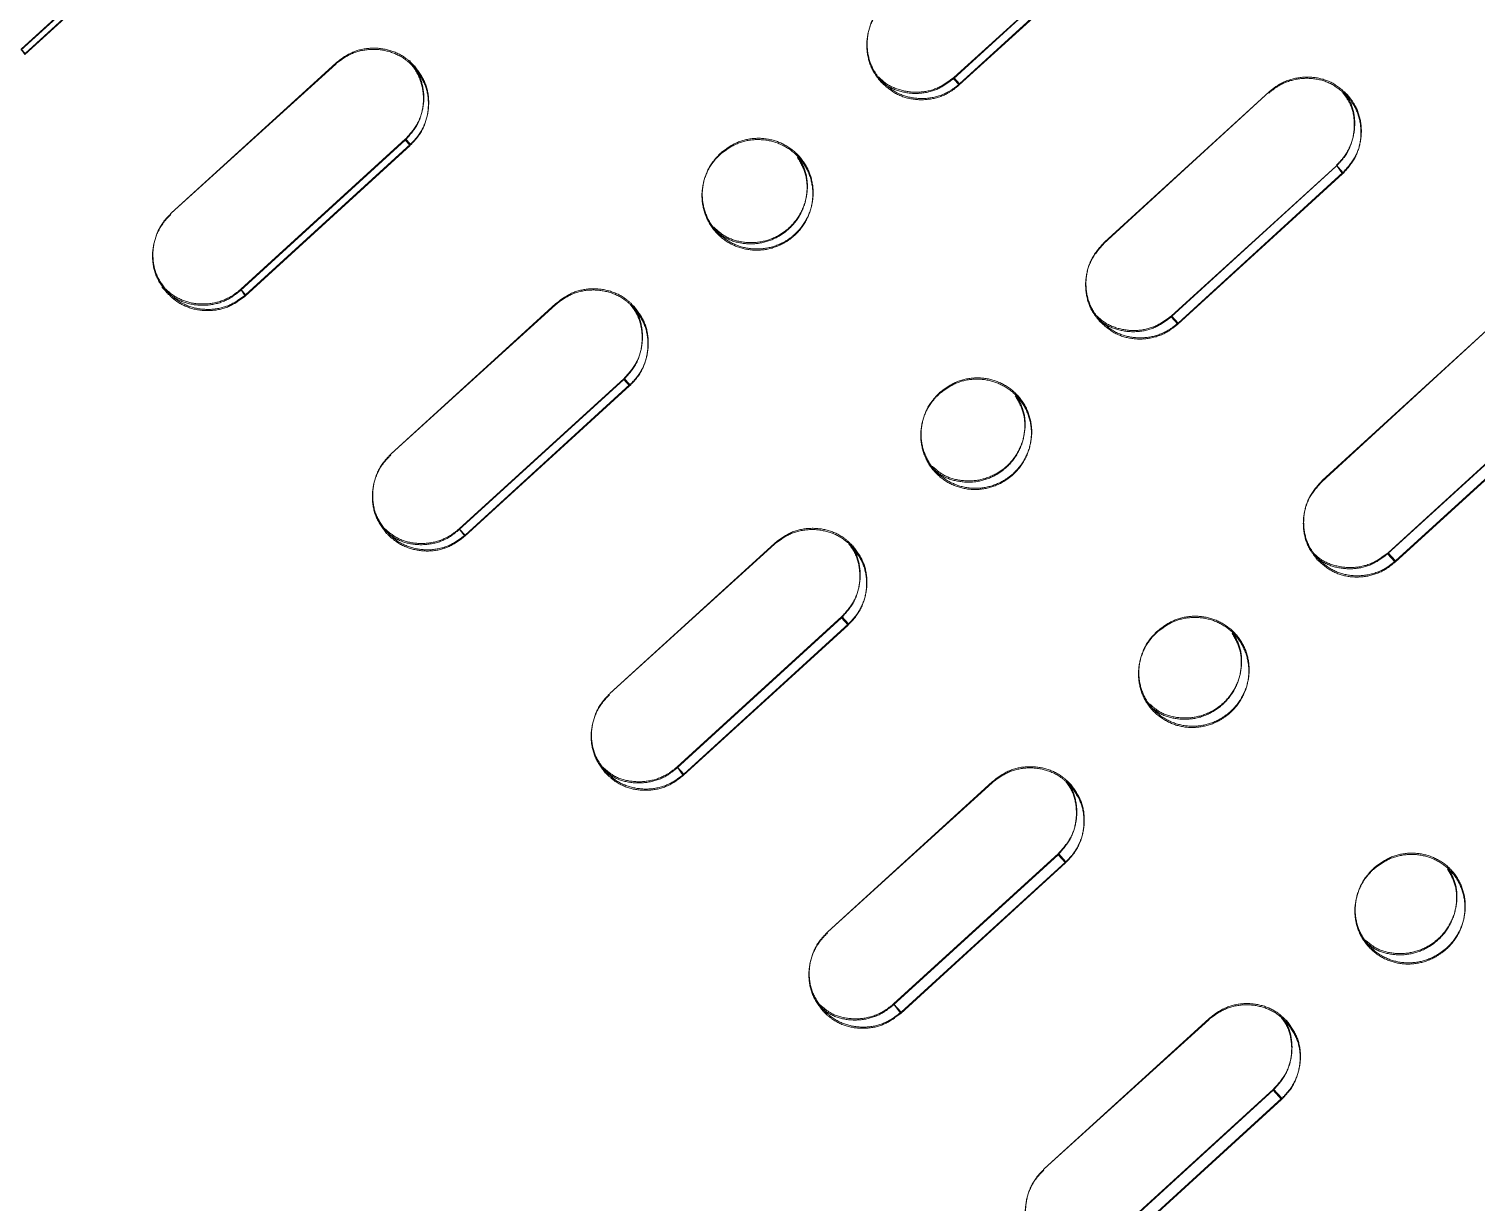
# Model space of a CAD drawing. Header units: millimetres. Extents: x -71377 to 516042, y -145869 to 441446.
# Drawn here: x 215676.8 to 215806.5, y 145490.6 to 145595.8 of the extents above; entities that cross this region are included whole.
import ezdxf

# ---------------------------------------------------------------- set-up
doc = ezdxf.new("R2010")
doc.units = ezdxf.units.MM
doc.header["$LTSCALE"] = 1000
doc.linetypes.add('IMPORT-DASHEDX2 _4_', pattern=[152.4, 101.6, -50.8])
for name, color, linetype, lineweight in [('05', 5, 'IMPORT-DASHEDX2 _4_', 5), ('06', 6, 'Continuous', 5), ('조경라인_dwg', 8, 'Continuous', 5)]:
    doc.layers.add(name, color=color, linetype=linetype, lineweight=lineweight)

# ---------------------------------------------------------------- blocks, each defined once
blk = doc.blocks.new('조경라인_dwg-6847807-지반층 배치도')
at = {"layer": '05', "flags": 128}
for points in [[(215676.06, 145593.84), (215690.82, 145607.33), (215691.19, 145606.93), (215676.42, 145593.45), (215676.09, 145593.95), (215690.86, 145607.44), (215691.22, 145607.04), (215676.45, 145593.56), (215676.09, 145593.95)], [(215704.27, 145592.61), (215689.53, 145579.23), (215704.3, 145592.72)], [(215773.12, 145576.52), (215787.92, 145590.12), (215773.15, 145576.63)], [(215695.73, 145572.3), (215710.5, 145585.78), (215710.94, 145585.3), (215696.17, 145571.81), (215695.76, 145572.41), (215710.53, 145585.89), (215710.97, 145585.41), (215696.2, 145571.93), (215695.76, 145572.41)], [(215723.97, 145571.03), (215709.23, 145557.66), (215724, 145571.14)], [(215792.63, 145555.15), (215807.44, 145568.74), (215792.67, 145555.26)], [(215715.32, 145550.84), (215730.09, 145564.32), (215730.61, 145563.75), (215715.84, 145550.27), (215715.35, 145550.95), (215730.12, 145564.43), (215730.64, 145563.87), (215715.87, 145550.38), (215715.35, 145550.95)], [(215813.3, 145562.17), (215798.53, 145548.69), (215799.21, 145547.95), (215813.98, 145561.43), (215813.34, 145562.28), (215798.57, 145548.8), (215799.24, 145548.06), (215814.01, 145561.54), (215813.34, 145562.28)], [(215743.58, 145549.55), (215728.84, 145536.17), (215743.61, 145549.66)], [(215734.83, 145529.48), (215749.6, 145542.96), (215750.19, 145542.31), (215735.42, 145528.82), (215734.86, 145529.59), (215749.63, 145543.07), (215750.22, 145542.42), (215735.46, 145528.93), (215734.86, 145529.59)], [(215763.1, 145528.18), (215748.36, 145514.8), (215763.13, 145528.29)], [(215754.23, 145508.23), (215769, 145521.71), (215769.67, 145520.98), (215754.9, 145507.49), (215754.26, 145508.34), (215769.03, 145521.83), (215769.7, 145521.09), (215754.93, 145507.6), (215754.26, 145508.34)], [(215782.5, 145506.93), (215767.76, 145493.55), (215782.53, 145507.04)], [(215773.51, 145487.11), (215788.28, 145500.6), (215789.03, 145499.77), (215774.26, 145486.29), (215773.54, 145487.22), (215788.31, 145500.71), (215789.06, 145499.89), (215774.29, 145486.4), (215773.54, 145487.22)]]:
    blk.add_lwpolyline(points, dxfattribs=at)
for points in [[(215774.92, 145604.21), (215774.43, 145604.89), (215774.95, 145604.32), (215760.18, 145590.84), (215759.66, 145591.4), (215774.4, 145604.78), (215759.63, 145591.29), (215760.15, 145590.73)], [(215794.5, 145582.76), (215793.94, 145583.53), (215794.53, 145582.88), (215779.76, 145569.39), (215779.17, 145570.04), (215793.9, 145583.42), (215779.14, 145569.93), (215779.73, 145569.28)]]:
    blk.add_lwpolyline(points, close=True, dxfattribs=at)
at = {"layer": '05'}
for points, knots in [([(215753.51, 145598), (215753.13, 145597.58), (215752.37, 145596.74), (215751.84, 145595.11), (215751.85, 145593.42), (215752.34, 145591.99), (215752.91, 145591.27), (215753.14, 145590.99)], [0, 0, 0, 0, 0.214691, 0.429387, 0.644078, 0.858773, 1, 1, 1, 1]), ([(215753.54, 145598.11), (215753.16, 145597.69), (215752.4, 145596.86), (215751.87, 145595.22), (215751.88, 145593.53), (215752.37, 145592.1), (215752.94, 145591.39), (215753.17, 145591.1)], [0, 0, 0, 0, 0.214691, 0.429387, 0.644078, 0.858773, 1, 1, 1, 1]), ([(215704.27, 145592.61), (215704.72, 145592.95), (215705.62, 145593.62), (215707.3, 145594), (215708.99, 145593.84), (215710.37, 145593.21), (215711.03, 145592.58), (215711.3, 145592.32)], [0, 0, 0, 0, 0.214695, 0.429385, 0.64408, 0.858772, 1, 1, 1, 1]), ([(215704.3, 145592.72), (215704.75, 145593.06), (215705.65, 145593.73), (215707.34, 145594.11), (215709.02, 145593.95), (215710.4, 145593.33), (215711.06, 145592.69), (215711.33, 145592.44)], [0, 0, 0, 0, 0.214695, 0.429385, 0.64408, 0.858772, 1, 1, 1, 1]), ([(215710.5, 145585.78), (215710.88, 145586.2), (215711.63, 145587.04), (215712.16, 145588.68), (215712.15, 145590.37), (215711.66, 145591.8), (215711.08, 145592.52), (215710.86, 145592.81)], [0, 0, 0, 0, 0.214695, 0.429386, 0.64408, 0.858773, 1, 1, 1, 1]), ([(215710.53, 145585.89), (215710.91, 145586.31), (215711.66, 145587.15), (215712.2, 145588.79), (215712.18, 145590.48), (215711.69, 145591.91), (215711.11, 145592.63), (215710.89, 145592.92)], [0, 0, 0, 0, 0.214695, 0.429386, 0.64408, 0.858773, 1, 1, 1, 1]), ([(215711.3, 145592.32), (215711.63, 145591.88), (215712.3, 145590.98), (215712.66, 145589.3), (215712.48, 145587.62), (215711.84, 145586.24), (215711.19, 145585.57), (215710.94, 145585.3)], [0, 0, 0, 0, 0.214692, 0.429384, 0.644077, 0.858772, 1, 1, 1, 1]), ([(215711.33, 145592.44), (215711.66, 145591.99), (215712.33, 145591.09), (215712.69, 145589.42), (215712.51, 145587.73), (215711.87, 145586.35), (215711.23, 145585.68), (215710.97, 145585.41)], [0, 0, 0, 0, 0.214692, 0.429384, 0.644077, 0.858772, 1, 1, 1, 1]), ([(215759.63, 145591.29), (215759.18, 145590.95), (215758.28, 145590.28), (215756.6, 145589.89), (215754.92, 145590.06), (215753.65, 145590.6), (215753.08, 145591.14), (215752.91, 145591.3)], [0, 0, 0, 0, 0.226042, 0.452087, 0.678129, 0.904175, 1, 1, 1, 1]), ([(215759.66, 145591.4), (215759.21, 145591.07), (215758.31, 145590.39), (215756.63, 145590), (215754.95, 145590.17), (215753.69, 145590.72), (215753.11, 145591.26), (215752.94, 145591.42)], [0, 0, 0, 0, 0.226042, 0.452087, 0.678129, 0.904175, 1, 1, 1, 1]), ([(215753.14, 145590.99), (215753.55, 145590.62), (215754.38, 145589.88), (215756.01, 145589.37), (215757.7, 145589.4), (215759.14, 145589.91), (215759.86, 145590.49), (215760.15, 145590.73)], [0, 0, 0, 0, 0.214692, 0.429385, 0.644077, 0.858772, 1, 1, 1, 1]), ([(215753.17, 145591.1), (215753.58, 145590.73), (215754.41, 145589.99), (215756.04, 145589.48), (215757.73, 145589.51), (215759.17, 145590.02), (215759.89, 145590.61), (215760.18, 145590.84)], [0, 0, 0, 0, 0.214692, 0.429385, 0.644077, 0.858772, 1, 1, 1, 1]), ([(215794.89, 145589.75), (215794.48, 145590.12), (215793.65, 145590.86), (215792.02, 145591.37), (215790.34, 145591.33), (215788.91, 145590.82), (215788.18, 145590.24), (215787.89, 145590)], [0, 0, 0, 0, 0.214693, 0.429385, 0.644078, 0.858772, 1, 1, 1, 1]), ([(215794.92, 145589.87), (215794.51, 145590.24), (215793.68, 145590.98), (215792.06, 145591.48), (215790.37, 145591.44), (215788.94, 145590.93), (215788.21, 145590.35), (215787.92, 145590.12)], [0, 0, 0, 0, 0.214693, 0.429385, 0.644078, 0.858772, 1, 1, 1, 1]), ([(215794.53, 145590.03), (215794.77, 145589.7), (215795.33, 145588.93), (215795.63, 145587.41), (215795.45, 145585.74), (215794.81, 145584.35), (215794.16, 145583.68), (215793.9, 145583.42)], [0, 0, 0, 0, 0.165868, 0.393908, 0.621949, 0.849991, 1, 1, 1, 1]), ([(215794.57, 145590.14), (215794.8, 145589.82), (215795.37, 145589.04), (215795.67, 145587.52), (215795.48, 145585.85), (215794.84, 145584.47), (215794.19, 145583.8), (215793.94, 145583.53)], [0, 0, 0, 0, 0.165868, 0.393908, 0.621949, 0.849991, 1, 1, 1, 1]), ([(215794.5, 145582.76), (215794.88, 145583.18), (215795.64, 145584.02), (215796.17, 145585.66), (215796.17, 145587.34), (215795.68, 145588.76), (215795.12, 145589.47), (215794.89, 145589.75)], [0, 0, 0, 0, 0.214695, 0.429386, 0.644078, 0.858773, 1, 1, 1, 1]), ([(215794.53, 145582.88), (215794.91, 145583.3), (215795.67, 145584.13), (215796.21, 145585.77), (215796.2, 145587.45), (215795.72, 145588.87), (215795.15, 145589.58), (215794.92, 145589.87)], [0, 0, 0, 0, 0.214695, 0.429386, 0.644078, 0.858773, 1, 1, 1, 1]), ([(215738.74, 145584.52), (215739.19, 145584.85), (215740.09, 145585.53), (215741.77, 145585.91), (215743.45, 145585.76), (215744.99, 145585.04), (215746.19, 145583.86), (215746.93, 145582.34), (215747.11, 145580.66), (215746.73, 145579), (215746.03, 145577.88), (215745.51, 145577.36), (215745.38, 145577.24)], [0, 0, 0, 0, 0.0536882, 0.1073773, 0.1610655, 0.2147545, 0.2684432, 0.3221314, 0.3758196, 0.4295084, 0.4831969, 0.5, 0.5, 0.5, 0.5]), ([(215738.77, 145584.63), (215739.22, 145584.97), (215740.12, 145585.64), (215741.8, 145586.03), (215743.49, 145585.87), (215745.02, 145585.15), (215746.22, 145583.97), (215746.96, 145582.45), (215747.14, 145580.77), (215746.76, 145579.11), (215746.06, 145577.99), (215745.54, 145577.47), (215745.41, 145577.35)], [0, 0, 0, 0, 0.0536882, 0.1073773, 0.1610655, 0.2147545, 0.2684432, 0.3221314, 0.3758196, 0.4295084, 0.4831969, 0.5, 0.5, 0.5, 0.5]), ([(215745.38, 145577.24), (215745.09, 145576.98), (215744.32, 145576.42), (215742.88, 145575.9), (215741.18, 145575.89), (215739.58, 145576.43), (215738.26, 145577.48), (215737.37, 145578.91), (215737, 145580.57), (215737.21, 145582.25), (215737.86, 145583.61), (215738.49, 145584.26), (215738.74, 145584.52)], [0.5, 0.5, 0.5, 0.5, 0.5368857, 0.590574, 0.644262, 0.6979511, 0.7516398, 0.8053279, 0.8590165, 0.9127045, 0.966394, 1, 1, 1, 1]), ([(215745.41, 145577.35), (215745.13, 145577.09), (215744.35, 145576.53), (215742.91, 145576.01), (215741.21, 145576), (215739.61, 145576.54), (215738.29, 145577.59), (215737.4, 145579.02), (215737.03, 145580.68), (215737.24, 145582.36), (215737.89, 145583.72), (215738.52, 145584.37), (215738.77, 145584.63)], [0.5, 0.5, 0.5, 0.5, 0.5368857, 0.590574, 0.644262, 0.6979511, 0.7516398, 0.8053279, 0.8590165, 0.9127045, 0.966394, 1, 1, 1, 1]), ([(215745.65, 145584.26), (215745.9, 145583.81), (215746.44, 145582.88), (215746.59, 145581.22), (215746.21, 145579.57), (215745.3, 145578.12), (215743.97, 145577.05), (215742.36, 145576.47), (215740.67, 145576.46), (215739.17, 145576.93), (215738.45, 145577.58), (215738.14, 145577.85)], [0, 0, 0, 0, 0.10675, 0.222017, 0.337286, 0.452554, 0.567823, 0.683091, 0.798358, 0.913627, 1, 1, 1, 1]), ([(215745.68, 145584.37), (215745.93, 145583.93), (215746.47, 145583), (215746.62, 145581.33), (215746.24, 145579.68), (215745.33, 145578.23), (215744, 145577.16), (215742.39, 145576.58), (215740.7, 145576.57), (215739.2, 145577.04), (215738.48, 145577.69), (215738.17, 145577.97)], [0, 0, 0, 0, 0.10675, 0.222017, 0.337286, 0.452554, 0.567823, 0.683091, 0.798358, 0.913627, 1, 1, 1, 1]), ([(215689.14, 145572.1), (215688.81, 145572.54), (215688.14, 145573.44), (215687.77, 145575.12), (215687.96, 145576.8), (215688.6, 145578.18), (215689.24, 145578.86), (215689.5, 145579.12)], [0, 0, 0, 0, 0.214692, 0.429384, 0.644077, 0.858772, 1, 1, 1, 1]), ([(215689.17, 145572.21), (215688.84, 145572.66), (215688.17, 145573.55), (215687.81, 145575.23), (215687.99, 145576.91), (215688.63, 145578.3), (215689.27, 145578.97), (215689.53, 145579.23)], [0, 0, 0, 0, 0.214692, 0.429384, 0.644077, 0.858772, 1, 1, 1, 1]), ([(215773.12, 145576.52), (215772.74, 145576.1), (215771.99, 145575.26), (215771.45, 145573.63), (215771.45, 145571.95), (215771.94, 145570.52), (215772.51, 145569.81), (215772.74, 145569.53)], [0, 0, 0, 0, 0.214692, 0.429386, 0.644078, 0.858773, 1, 1, 1, 1]), ([(215773.15, 145576.63), (215772.77, 145576.21), (215772.02, 145575.37), (215771.48, 145573.74), (215771.48, 145572.06), (215771.97, 145570.63), (215772.54, 145569.92), (215772.77, 145569.64)], [0, 0, 0, 0, 0.214692, 0.429386, 0.644078, 0.858773, 1, 1, 1, 1]), ([(215688.7, 145572.58), (215689.12, 145572.2), (215689.95, 145571.46), (215691.58, 145570.94), (215693.27, 145570.97), (215694.71, 145571.48), (215695.44, 145572.07), (215695.73, 145572.3)], [0, 0, 0, 0, 0.214692, 0.429384, 0.644077, 0.858772, 1, 1, 1, 1]), ([(215688.73, 145572.69), (215689.15, 145572.32), (215689.98, 145571.57), (215691.62, 145571.06), (215693.31, 145571.09), (215694.74, 145571.6), (215695.47, 145572.18), (215695.76, 145572.41)], [0, 0, 0, 0, 0.214692, 0.429384, 0.644077, 0.858772, 1, 1, 1, 1]), ([(215696.17, 145571.81), (215695.72, 145571.48), (215694.81, 145570.8), (215693.13, 145570.42), (215691.45, 145570.58), (215690.07, 145571.21), (215689.4, 145571.84), (215689.14, 145572.1)], [0, 0, 0, 0, 0.214692, 0.429386, 0.644078, 0.858774, 1, 1, 1, 1]), ([(215696.2, 145571.93), (215695.75, 145571.59), (215694.84, 145570.91), (215693.16, 145570.53), (215691.48, 145570.69), (215690.1, 145571.32), (215689.44, 145571.95), (215689.17, 145572.21)], [0, 0, 0, 0, 0.214692, 0.429386, 0.644078, 0.858774, 1, 1, 1, 1]), ([(215723.97, 145571.03), (215724.42, 145571.37), (215725.32, 145572.05), (215727, 145572.43), (215728.68, 145572.27), (215730.06, 145571.65), (215730.72, 145571.01), (215730.98, 145570.76)], [0, 0, 0, 0, 0.214695, 0.429386, 0.64408, 0.858773, 1, 1, 1, 1]), ([(215724, 145571.14), (215724.45, 145571.48), (215725.35, 145572.16), (215727.03, 145572.54), (215728.71, 145572.38), (215730.09, 145571.76), (215730.75, 145571.13), (215731.01, 145570.87)], [0, 0, 0, 0, 0.214695, 0.429386, 0.64408, 0.858773, 1, 1, 1, 1]), ([(215730.09, 145564.32), (215730.47, 145564.74), (215731.23, 145565.58), (215731.76, 145567.22), (215731.75, 145568.9), (215731.32, 145570.21), (215730.84, 145570.83), (215730.69, 145571.02)], [0, 0, 0, 0, 0.226045, 0.452086, 0.678131, 0.904174, 1, 1, 1, 1]), ([(215730.12, 145564.43), (215730.5, 145564.85), (215731.26, 145565.69), (215731.79, 145567.33), (215731.78, 145569.01), (215731.35, 145570.32), (215730.87, 145570.94), (215730.72, 145571.13)], [0, 0, 0, 0, 0.226045, 0.452086, 0.678131, 0.904174, 1, 1, 1, 1]), ([(215730.98, 145570.76), (215731.32, 145570.32), (215731.98, 145569.42), (215732.34, 145567.75), (215732.15, 145566.07), (215731.51, 145564.69), (215730.87, 145564.02), (215730.61, 145563.75)], [0, 0, 0, 0, 0.214692, 0.429385, 0.644077, 0.858772, 1, 1, 1, 1]), ([(215731.01, 145570.87), (215731.35, 145570.43), (215732.01, 145569.54), (215732.37, 145567.86), (215732.18, 145566.19), (215731.54, 145564.8), (215730.9, 145564.13), (215730.64, 145563.87)], [0, 0, 0, 0, 0.214692, 0.429385, 0.644077, 0.858772, 1, 1, 1, 1]), ([(215779.17, 145570.04), (215778.72, 145569.7), (215777.81, 145569.03), (215776.14, 145568.64), (215774.47, 145568.8), (215773.22, 145569.33), (215772.66, 145569.85), (215772.51, 145570)], [0, 0, 0, 0, 0.2279243, 0.455852, 0.6837765, 0.9117043, 1, 1, 1, 1]), ([(215779.14, 145569.93), (215778.68, 145569.59), (215777.78, 145568.92), (215776.1, 145568.53), (215774.44, 145568.69), (215773.19, 145569.22), (215772.63, 145569.74), (215772.47, 145569.89)], [0, 0, 0, 0, 0.2279243, 0.455852, 0.6837765, 0.9117043, 1, 1, 1, 1]), ([(215772.74, 145569.53), (215773.15, 145569.16), (215773.97, 145568.42), (215775.6, 145567.91), (215777.28, 145567.95), (215778.72, 145568.47), (215779.44, 145569.05), (215779.73, 145569.28)], [0, 0, 0, 0, 0.214692, 0.429384, 0.644077, 0.858772, 1, 1, 1, 1]), ([(215772.77, 145569.64), (215773.18, 145569.27), (215774, 145568.53), (215775.63, 145568.03), (215777.32, 145568.06), (215778.75, 145568.58), (215779.48, 145569.16), (215779.76, 145569.39)], [0, 0, 0, 0, 0.214692, 0.429384, 0.644077, 0.858772, 1, 1, 1, 1]), ([(215758.35, 145563.03), (215758.8, 145563.37), (215759.71, 145564.05), (215761.38, 145564.44), (215763.06, 145564.28), (215764.59, 145563.57), (215765.79, 145562.4), (215766.52, 145560.88), (215766.7, 145559.21), (215766.31, 145557.55), (215765.61, 145556.44), (215765.09, 145555.91), (215764.96, 145555.79)], [0, 0, 0, 0, 0.0536882, 0.1073771, 0.1610655, 0.2147545, 0.268443, 0.3221314, 0.3758197, 0.4295083, 0.4831969, 0.5, 0.5, 0.5, 0.5]), ([(215758.38, 145563.15), (215758.83, 145563.48), (215759.74, 145564.16), (215761.41, 145564.55), (215763.09, 145564.39), (215764.62, 145563.69), (215765.82, 145562.51), (215766.55, 145561), (215766.73, 145559.32), (215766.34, 145557.66), (215765.64, 145556.55), (215765.12, 145556.02), (215764.99, 145555.9)], [0, 0, 0, 0, 0.0536882, 0.1073771, 0.1610655, 0.2147545, 0.268443, 0.3221314, 0.3758197, 0.4295083, 0.4831969, 0.5, 0.5, 0.5, 0.5]), ([(215764.96, 145555.79), (215764.68, 145555.53), (215763.9, 145554.97), (215762.47, 145554.45), (215760.77, 145554.43), (215759.17, 145554.97), (215757.86, 145556.02), (215756.97, 145557.44), (215756.61, 145559.09), (215756.82, 145560.77), (215757.47, 145562.13), (215758.11, 145562.78), (215758.35, 145563.03)], [0.5, 0.5, 0.5, 0.5, 0.5368856, 0.590574, 0.644262, 0.6979512, 0.7516397, 0.805328, 0.8590165, 0.9127045, 0.966394, 1, 1, 1, 1]), ([(215764.99, 145555.9), (215764.71, 145555.64), (215763.93, 145555.08), (215762.5, 145554.56), (215760.8, 145554.54), (215759.21, 145555.09), (215757.89, 145556.13), (215757, 145557.55), (215756.64, 145559.2), (215756.86, 145560.88), (215757.5, 145562.24), (215758.14, 145562.89), (215758.38, 145563.15)], [0.5, 0.5, 0.5, 0.5, 0.5368856, 0.590574, 0.644262, 0.6979512, 0.7516397, 0.805328, 0.8590165, 0.9127045, 0.966394, 1, 1, 1, 1]), ([(215765.17, 145562.87), (215765.42, 145562.43), (215765.95, 145561.51), (215766.1, 145559.85), (215765.72, 145558.21), (215764.81, 145556.76), (215763.47, 145555.69), (215761.87, 145555.1), (215760.18, 145555.1), (215758.71, 145555.54), (215758, 145556.17), (215757.71, 145556.44)], [0, 0, 0, 0, 0.106038, 0.221984, 0.33793, 0.453876, 0.569823, 0.685768, 0.801713, 0.91766, 1, 1, 1, 1]), ([(215765.2, 145562.98), (215765.46, 145562.54), (215765.98, 145561.62), (215766.13, 145559.97), (215765.75, 145558.32), (215764.84, 145556.87), (215763.51, 145555.8), (215761.9, 145555.22), (215760.21, 145555.21), (215758.74, 145555.66), (215758.03, 145556.29), (215757.74, 145556.55)], [0, 0, 0, 0, 0.106038, 0.221984, 0.33793, 0.453876, 0.569823, 0.685768, 0.801713, 0.91766, 1, 1, 1, 1]), ([(215708.83, 145550.53), (215708.5, 145550.98), (215707.83, 145551.87), (215707.47, 145553.54), (215707.66, 145555.22), (215708.3, 145556.61), (215708.94, 145557.28), (215709.2, 145557.54)], [0, 0, 0, 0, 0.214692, 0.429384, 0.644077, 0.858772, 1, 1, 1, 1]), ([(215708.86, 145550.65), (215708.53, 145551.09), (215707.86, 145551.98), (215707.5, 145553.66), (215707.69, 145555.33), (215708.33, 145556.72), (215708.97, 145557.39), (215709.23, 145557.66)], [0, 0, 0, 0, 0.214692, 0.429384, 0.644077, 0.858772, 1, 1, 1, 1]), ([(215792.63, 145555.15), (215792.26, 145554.73), (215791.5, 145553.89), (215790.96, 145552.26), (215790.96, 145550.58), (215791.44, 145549.17), (215792.01, 145548.46), (215792.23, 145548.17)], [0, 0, 0, 0, 0.214692, 0.429386, 0.644078, 0.858773, 1, 1, 1, 1]), ([(215792.67, 145555.26), (215792.29, 145554.84), (215791.53, 145554), (215790.99, 145552.37), (215790.99, 145550.69), (215791.47, 145549.28), (215792.04, 145548.57), (215792.26, 145548.29)], [0, 0, 0, 0, 0.214692, 0.429386, 0.644078, 0.858773, 1, 1, 1, 1]), ([(215708.62, 145550.86), (215708.94, 145550.58), (215709.67, 145549.93), (215711.19, 145549.48), (215712.87, 145549.51), (215714.31, 145550.02), (215715.03, 145550.61), (215715.32, 145550.84)], [0, 0, 0, 0, 0.172816, 0.398956, 0.625098, 0.851241, 1, 1, 1, 1]), ([(215708.65, 145550.97), (215708.97, 145550.69), (215709.7, 145550.05), (215711.22, 145549.59), (215712.9, 145549.62), (215714.34, 145550.14), (215715.07, 145550.72), (215715.35, 145550.95)], [0, 0, 0, 0, 0.172816, 0.398956, 0.625098, 0.851241, 1, 1, 1, 1]), ([(215715.84, 145550.27), (215715.39, 145549.93), (215714.49, 145549.25), (215712.81, 145548.87), (215711.13, 145549.03), (215709.75, 145549.65), (215709.09, 145550.28), (215708.83, 145550.53)], [0, 0, 0, 0, 0.214692, 0.429387, 0.644078, 0.858773, 1, 1, 1, 1]), ([(215715.87, 145550.38), (215715.42, 145550.04), (215714.52, 145549.36), (215712.84, 145548.98), (215711.16, 145549.14), (215709.79, 145549.76), (215709.12, 145550.39), (215708.86, 145550.65)], [0, 0, 0, 0, 0.214692, 0.429387, 0.644078, 0.858773, 1, 1, 1, 1]), ([(215743.58, 145549.55), (215744.03, 145549.89), (215744.94, 145550.57), (215746.61, 145550.95), (215748.29, 145550.79), (215749.66, 145550.18), (215750.32, 145549.55), (215750.58, 145549.3)], [0, 0, 0, 0, 0.214695, 0.429386, 0.64408, 0.858773, 1, 1, 1, 1]), ([(215743.61, 145549.66), (215744.07, 145550), (215744.97, 145550.68), (215746.65, 145551.06), (215748.32, 145550.91), (215749.69, 145550.29), (215750.35, 145549.66), (215750.61, 145549.41)], [0, 0, 0, 0, 0.214695, 0.429386, 0.64408, 0.858773, 1, 1, 1, 1]), ([(215749.6, 145542.96), (215749.97, 145543.38), (215750.73, 145544.22), (215751.27, 145545.85), (215751.26, 145547.53), (215750.84, 145548.82), (215750.38, 145549.42), (215750.25, 145549.59)], [0, 0, 0, 0, 0.2279279, 0.4558517, 0.6837786, 0.9117044, 1, 1, 1, 1]), ([(215749.63, 145543.07), (215750.01, 145543.49), (215750.76, 145544.33), (215751.3, 145545.96), (215751.29, 145547.64), (215750.88, 145548.93), (215750.41, 145549.53), (215750.28, 145549.7)], [0, 0, 0, 0, 0.2279279, 0.4558517, 0.6837786, 0.9117044, 1, 1, 1, 1]), ([(215750.58, 145549.3), (215750.91, 145548.85), (215751.57, 145547.96), (215751.93, 145546.3), (215751.74, 145544.63), (215751.09, 145543.24), (215750.45, 145542.57), (215750.19, 145542.31)], [0, 0, 0, 0, 0.214692, 0.429385, 0.644078, 0.858772, 1, 1, 1, 1]), ([(215750.61, 145549.41), (215750.94, 145548.97), (215751.61, 145548.08), (215751.96, 145546.41), (215751.77, 145544.74), (215751.13, 145543.36), (215750.48, 145542.69), (215750.22, 145542.42)], [0, 0, 0, 0, 0.214692, 0.429385, 0.644078, 0.858772, 1, 1, 1, 1]), ([(215798.53, 145548.69), (215798.08, 145548.35), (215797.18, 145547.67), (215795.51, 145547.28), (215793.84, 145547.43), (215792.62, 145547.95), (215792.08, 145548.45), (215791.94, 145548.58)], [0, 0, 0, 0, 0.229859, 0.459721, 0.68958, 0.919443, 1, 1, 1, 1]), ([(215798.57, 145548.8), (215798.12, 145548.46), (215797.21, 145547.78), (215795.54, 145547.39), (215793.88, 145547.55), (215792.65, 145548.06), (215792.11, 145548.56), (215791.97, 145548.69)], [0, 0, 0, 0, 0.229859, 0.459721, 0.68958, 0.919443, 1, 1, 1, 1]), ([(215792.23, 145548.17), (215792.64, 145547.81), (215793.46, 145547.07), (215795.08, 145546.57), (215796.76, 145546.62), (215798.19, 145547.13), (215798.92, 145547.72), (215799.21, 145547.95)], [0, 0, 0, 0, 0.214692, 0.429384, 0.644077, 0.858772, 1, 1, 1, 1]), ([(215792.26, 145548.29), (215792.67, 145547.92), (215793.49, 145547.18), (215795.12, 145546.69), (215796.79, 145546.73), (215798.23, 145547.25), (215798.95, 145547.83), (215799.24, 145548.06)], [0, 0, 0, 0, 0.214692, 0.429384, 0.644077, 0.858772, 1, 1, 1, 1]), ([(215777.87, 145541.66), (215778.32, 145542), (215779.22, 145542.68), (215780.89, 145543.07), (215782.57, 145542.92), (215784.09, 145542.22), (215785.28, 145541.05), (215786, 145539.54), (215786.18, 145537.87), (215785.79, 145536.22), (215785.09, 145535.1), (215784.57, 145534.58), (215784.44, 145534.46)], [0, 0, 0, 0, 0.0536882, 0.1073772, 0.1610655, 0.2147545, 0.2684431, 0.3221313, 0.3758196, 0.4295083, 0.4831969, 0.5, 0.5, 0.5, 0.5]), ([(215777.9, 145541.77), (215778.35, 145542.11), (215779.25, 145542.79), (215780.92, 145543.18), (215782.6, 145543.03), (215784.12, 145542.33), (215785.31, 145541.16), (215786.04, 145539.65), (215786.21, 145537.98), (215785.82, 145536.33), (215785.12, 145535.22), (215784.6, 145534.69), (215784.47, 145534.57)], [0, 0, 0, 0, 0.0536882, 0.1073772, 0.1610655, 0.2147545, 0.2684431, 0.3221313, 0.3758196, 0.4295083, 0.4831969, 0.5, 0.5, 0.5, 0.5]), ([(215784.44, 145534.46), (215784.15, 145534.2), (215783.38, 145533.64), (215781.95, 145533.12), (215780.25, 145533.09), (215778.66, 145533.63), (215777.36, 145534.66), (215776.47, 145536.08), (215776.12, 145537.72), (215776.34, 145539.4), (215776.99, 145540.75), (215777.62, 145541.41), (215777.87, 145541.66)], [0.5, 0.5, 0.5, 0.5, 0.5368857, 0.590574, 0.644262, 0.6979512, 0.7516398, 0.805328, 0.8590164, 0.9127045, 0.966394, 1, 1, 1, 1]), ([(215784.47, 145534.57), (215784.18, 145534.31), (215783.41, 145533.75), (215781.98, 145533.23), (215780.29, 145533.21), (215778.7, 145533.74), (215777.39, 145534.78), (215776.51, 145536.19), (215776.15, 145537.84), (215776.37, 145539.51), (215777.02, 145540.87), (215777.65, 145541.52), (215777.9, 145541.77)], [0.5, 0.5, 0.5, 0.5, 0.5368857, 0.590574, 0.644262, 0.6979512, 0.7516398, 0.805328, 0.8590164, 0.9127045, 0.966394, 1, 1, 1, 1]), ([(215784.6, 145541.59), (215784.84, 145541.15), (215785.36, 145540.24), (215785.5, 145538.6), (215785.12, 145536.96), (215784.2, 145535.51), (215782.87, 145534.44), (215781.27, 145533.85), (215779.59, 145533.84), (215778.14, 145534.27), (215777.45, 145534.89), (215777.18, 145535.13)], [0, 0, 0, 0, 0.105311, 0.22195, 0.338589, 0.455228, 0.571868, 0.688506, 0.805144, 0.921784, 1, 1, 1, 1]), ([(215784.63, 145541.7), (215784.87, 145541.27), (215785.39, 145540.35), (215785.53, 145538.71), (215785.15, 145537.07), (215784.24, 145535.62), (215782.91, 145534.55), (215781.3, 145533.97), (215779.62, 145533.95), (215778.17, 145534.39), (215777.48, 145535), (215777.21, 145535.24)], [0, 0, 0, 0, 0.105311, 0.22195, 0.338589, 0.455228, 0.571868, 0.688506, 0.805144, 0.921784, 1, 1, 1, 1]), ([(215728.43, 145529.07), (215728.1, 145529.51), (215727.43, 145530.4), (215727.08, 145532.07), (215727.27, 145533.74), (215727.91, 145535.13), (215728.56, 145535.8), (215728.81, 145536.06)], [0, 0, 0, 0, 0.214692, 0.429385, 0.644077, 0.858772, 1, 1, 1, 1]), ([(215728.46, 145529.18), (215728.13, 145529.63), (215727.47, 145530.51), (215727.11, 145532.18), (215727.3, 145533.86), (215727.94, 145535.24), (215728.59, 145535.91), (215728.84, 145536.17)], [0, 0, 0, 0, 0.214692, 0.429385, 0.644077, 0.858772, 1, 1, 1, 1]), ([(215728.19, 145529.45), (215728.49, 145529.18), (215729.21, 145528.55), (215730.7, 145528.12), (215732.38, 145528.15), (215733.81, 145528.66), (215734.54, 145529.24), (215734.83, 145529.48)], [0, 0, 0, 0, 0.165868, 0.393908, 0.621949, 0.849991, 1, 1, 1, 1]), ([(215728.22, 145529.56), (215728.52, 145529.29), (215729.24, 145528.66), (215730.73, 145528.23), (215732.41, 145528.26), (215733.84, 145528.77), (215734.57, 145529.36), (215734.86, 145529.59)], [0, 0, 0, 0, 0.165868, 0.393908, 0.621949, 0.849991, 1, 1, 1, 1]), ([(215735.42, 145528.82), (215734.97, 145528.48), (215734.07, 145527.8), (215732.39, 145527.42), (215730.72, 145527.57), (215729.35, 145528.19), (215728.69, 145528.82), (215728.43, 145529.07)], [0, 0, 0, 0, 0.214692, 0.429386, 0.644078, 0.858773, 1, 1, 1, 1]), ([(215735.46, 145528.93), (215735, 145528.59), (215734.1, 145527.92), (215732.42, 145527.53), (215730.75, 145527.69), (215729.38, 145528.3), (215728.72, 145528.93), (215728.46, 145529.18)], [0, 0, 0, 0, 0.214692, 0.429386, 0.644078, 0.858773, 1, 1, 1, 1]), ([(215763.1, 145528.18), (215763.55, 145528.52), (215764.45, 145529.19), (215766.12, 145529.58), (215767.79, 145529.43), (215769.16, 145528.82), (215769.82, 145528.19), (215770.08, 145527.95)], [0, 0, 0, 0, 0.214695, 0.429386, 0.64408, 0.858773, 1, 1, 1, 1]), ([(215763.13, 145528.29), (215763.58, 145528.63), (215764.48, 145529.31), (215766.16, 145529.69), (215767.83, 145529.54), (215769.19, 145528.93), (215769.85, 145528.31), (215770.11, 145528.06)], [0, 0, 0, 0, 0.214695, 0.429386, 0.64408, 0.858773, 1, 1, 1, 1]), ([(215769, 145521.71), (215769.37, 145522.13), (215770.13, 145522.97), (215770.67, 145524.6), (215770.67, 145526.27), (215770.27, 145527.54), (215769.81, 145528.12), (215769.7, 145528.28)], [0, 0, 0, 0, 0.229862, 0.45972, 0.689582, 0.919442, 1, 1, 1, 1]), ([(215769.03, 145521.83), (215769.41, 145522.24), (215770.16, 145523.08), (215770.71, 145524.71), (215770.7, 145526.38), (215770.3, 145527.65), (215769.85, 145528.24), (215769.73, 145528.39)], [0, 0, 0, 0, 0.229862, 0.45972, 0.689582, 0.919442, 1, 1, 1, 1]), ([(215770.08, 145527.95), (215770.41, 145527.5), (215771.06, 145526.62), (215771.41, 145524.96), (215771.22, 145523.29), (215770.57, 145521.91), (215769.93, 145521.24), (215769.67, 145520.98)], [0, 0, 0, 0, 0.214693, 0.429385, 0.644077, 0.858772, 1, 1, 1, 1]), ([(215770.11, 145528.06), (215770.44, 145527.62), (215771.09, 145526.73), (215771.44, 145525.07), (215771.25, 145523.4), (215770.6, 145522.02), (215769.96, 145521.35), (215769.7, 145521.09)], [0, 0, 0, 0, 0.214693, 0.429385, 0.644077, 0.858772, 1, 1, 1, 1]), ([(215797.27, 145520.41), (215797.72, 145520.75), (215798.62, 145521.43), (215800.29, 145521.82), (215801.96, 145521.68), (215803.47, 145520.99), (215804.66, 145519.83), (215805.37, 145518.33), (215805.55, 145516.66), (215805.15, 145515.01), (215804.45, 145513.9), (215803.93, 145513.38), (215803.8, 145513.26)], [0, 0, 0, 0, 0.0536882, 0.1073772, 0.1610655, 0.2147545, 0.268443, 0.3221313, 0.3758196, 0.4295083, 0.4831969, 0.5, 0.5, 0.5, 0.5]), ([(215797.3, 145520.53), (215797.75, 145520.87), (215798.65, 145521.54), (215800.32, 145521.94), (215801.99, 145521.79), (215803.51, 145521.1), (215804.69, 145519.94), (215805.41, 145518.44), (215805.58, 145516.77), (215805.18, 145515.13), (215804.48, 145514.01), (215803.96, 145513.49), (215803.83, 145513.37)], [0, 0, 0, 0, 0.0536882, 0.1073772, 0.1610655, 0.2147545, 0.268443, 0.3221313, 0.3758196, 0.4295083, 0.4831969, 0.5, 0.5, 0.5, 0.5]), ([(215803.8, 145513.26), (215803.51, 145513), (215802.74, 145512.44), (215801.31, 145511.91), (215799.62, 145511.88), (215798.04, 145512.41), (215796.74, 145513.44), (215795.86, 145514.85), (215795.51, 145516.49), (215795.73, 145518.15), (215796.39, 145519.51), (215797.02, 145520.16), (215797.27, 145520.41)], [0.5, 0.5, 0.5, 0.5, 0.5368856, 0.590574, 0.644262, 0.6979511, 0.7516398, 0.805328, 0.8590164, 0.9127046, 0.966394, 1, 1, 1, 1]), ([(215803.83, 145513.37), (215803.54, 145513.11), (215802.77, 145512.55), (215801.34, 145512.03), (215799.65, 145511.99), (215798.07, 145512.52), (215796.77, 145513.55), (215795.89, 145514.96), (215795.54, 145516.6), (215795.77, 145518.27), (215796.42, 145519.62), (215797.05, 145520.27), (215797.3, 145520.53)], [0.5, 0.5, 0.5, 0.5, 0.5368856, 0.590574, 0.644262, 0.6979511, 0.7516398, 0.805328, 0.8590164, 0.9127046, 0.966394, 1, 1, 1, 1]), ([(215803.9, 145520.43), (215804.15, 145520.01), (215804.66, 145519.11), (215804.79, 145517.48), (215804.4, 145515.84), (215803.49, 145514.39), (215802.16, 145513.32), (215800.55, 145512.73), (215798.88, 145512.72), (215797.45, 145513.13), (215796.79, 145513.72), (215796.53, 145513.95)], [0, 0, 0, 0, 0.1045664, 0.2219148, 0.339264, 0.4566129, 0.5739623, 0.6913108, 0.8086585, 0.9260085, 1, 1, 1, 1]), ([(215803.94, 145520.54), (215804.18, 145520.12), (215804.69, 145519.22), (215804.82, 145517.59), (215804.43, 145515.95), (215803.52, 145514.51), (215802.19, 145513.43), (215800.58, 145512.85), (215798.91, 145512.83), (215797.48, 145513.25), (215796.82, 145513.84), (215796.56, 145514.06)], [0, 0, 0, 0, 0.1045664, 0.2219148, 0.339264, 0.4566129, 0.5739623, 0.6913108, 0.8086585, 0.9260085, 1, 1, 1, 1]), ([(215747.92, 145507.72), (215747.59, 145508.16), (215746.94, 145509.04), (215746.59, 145510.7), (215746.78, 145512.37), (215747.42, 145513.75), (215748.07, 145514.42), (215748.33, 145514.69)], [0, 0, 0, 0, 0.214692, 0.429384, 0.644077, 0.858772, 1, 1, 1, 1]), ([(215747.95, 145507.83), (215747.63, 145508.27), (215746.97, 145509.16), (215746.62, 145510.82), (215746.81, 145512.49), (215747.46, 145513.87), (215748.1, 145514.54), (215748.36, 145514.8)], [0, 0, 0, 0, 0.214692, 0.429384, 0.644077, 0.858772, 1, 1, 1, 1]), ([(215747.65, 145508.15), (215747.94, 145507.9), (215748.64, 145507.28), (215750.1, 145506.86), (215751.78, 145506.9), (215753.21, 145507.42), (215753.94, 145508), (215754.23, 145508.23)], [0, 0, 0, 0, 0.158726, 0.388719, 0.618712, 0.848707, 1, 1, 1, 1]), ([(215747.68, 145508.26), (215747.97, 145508.01), (215748.67, 145507.4), (215750.14, 145506.97), (215751.81, 145507.01), (215753.24, 145507.53), (215753.97, 145508.11), (215754.26, 145508.34)], [0, 0, 0, 0, 0.158726, 0.388719, 0.618712, 0.848707, 1, 1, 1, 1]), ([(215754.93, 145507.6), (215754.48, 145507.26), (215753.58, 145506.58), (215751.91, 145506.19), (215750.24, 145506.34), (215748.87, 145506.95), (215748.21, 145507.58), (215747.95, 145507.83)], [0, 0, 0, 0, 0.214692, 0.429386, 0.644079, 0.858774, 1, 1, 1, 1]), ([(215782.5, 145506.93), (215782.95, 145507.27), (215783.85, 145507.95), (215785.52, 145508.34), (215787.18, 145508.19), (215788.55, 145507.59), (215789.2, 145506.97), (215789.46, 145506.72)], [0, 0, 0, 0, 0.214695, 0.429386, 0.64408, 0.858773, 1, 1, 1, 1]), ([(215782.53, 145507.04), (215782.98, 145507.38), (215783.88, 145508.06), (215785.55, 145508.45), (215787.22, 145508.31), (215788.58, 145507.7), (215789.23, 145507.08), (215789.49, 145506.83)], [0, 0, 0, 0, 0.214695, 0.429386, 0.64408, 0.858773, 1, 1, 1, 1]), ([(215754.9, 145507.49), (215754.45, 145507.15), (215753.55, 145506.47), (215751.87, 145506.08), (215750.21, 145506.23), (215748.84, 145506.84), (215748.18, 145507.47), (215747.92, 145507.72)], [0, 0, 0, 0, 0.214692, 0.429386, 0.644079, 0.858774, 1, 1, 1, 1]), ([(215788.28, 145500.6), (215788.66, 145501.02), (215789.41, 145501.85), (215789.96, 145503.48), (215789.96, 145505.14), (215789.57, 145506.39), (215789.14, 145506.95), (215789.03, 145507.09)], [0, 0, 0, 0, 0.2318538, 0.4637035, 0.6955566, 0.9274083, 1, 1, 1, 1]), ([(215788.31, 145500.71), (215788.69, 145501.13), (215789.45, 145501.96), (215789.99, 145503.59), (215789.99, 145505.26), (215789.6, 145506.5), (215789.17, 145507.07), (215789.07, 145507.2)], [0, 0, 0, 0, 0.2318538, 0.4637035, 0.6955566, 0.9274083, 1, 1, 1, 1]), ([(215789.46, 145506.72), (215789.78, 145506.28), (215790.44, 145505.4), (215790.78, 145503.75), (215790.58, 145502.09), (215789.93, 145500.71), (215789.29, 145500.04), (215789.03, 145499.77)], [0, 0, 0, 0, 0.214692, 0.429385, 0.644077, 0.858772, 1, 1, 1, 1]), ([(215789.49, 145506.83), (215789.81, 145506.39), (215790.47, 145505.51), (215790.81, 145503.86), (215790.61, 145502.2), (215789.96, 145500.82), (215789.32, 145500.15), (215789.06, 145499.89)], [0, 0, 0, 0, 0.214692, 0.429385, 0.644077, 0.858772, 1, 1, 1, 1]), ([(215767.33, 145486.6), (215767.01, 145487.04), (215766.35, 145487.92), (215766.01, 145489.58), (215766.21, 145491.24), (215766.86, 145492.62), (215767.5, 145493.29), (215767.76, 145493.55)], [0, 0, 0, 0, 0.214692, 0.429384, 0.644077, 0.858772, 1, 1, 1, 1]), ([(215767.3, 145486.49), (215766.98, 145486.93), (215766.32, 145487.81), (215765.98, 145489.46), (215766.18, 145491.13), (215766.82, 145492.51), (215767.47, 145493.18), (215767.73, 145493.44)], [0, 0, 0, 0, 0.214692, 0.429384, 0.644077, 0.858772, 1, 1, 1, 1])]:
    blk.add_open_spline(points, degree=3, knots=knots, dxfattribs=at)
at = {"layer": '06'}
blk.add_arc((218452.96, 158869.53), 14800, 242.459078, 274.352965, dxfattribs=at)

msp = doc.modelspace()

# ---------------------------------------------------------------- block references
at = {"layer": '조경라인_dwg', "rotation": 8.537736462515947e-07}
msp.add_blockref('조경라인_dwg-6847807-지반층 배치도', (0, 0), dxfattribs=at)

doc.saveas('drawing.dxf')
